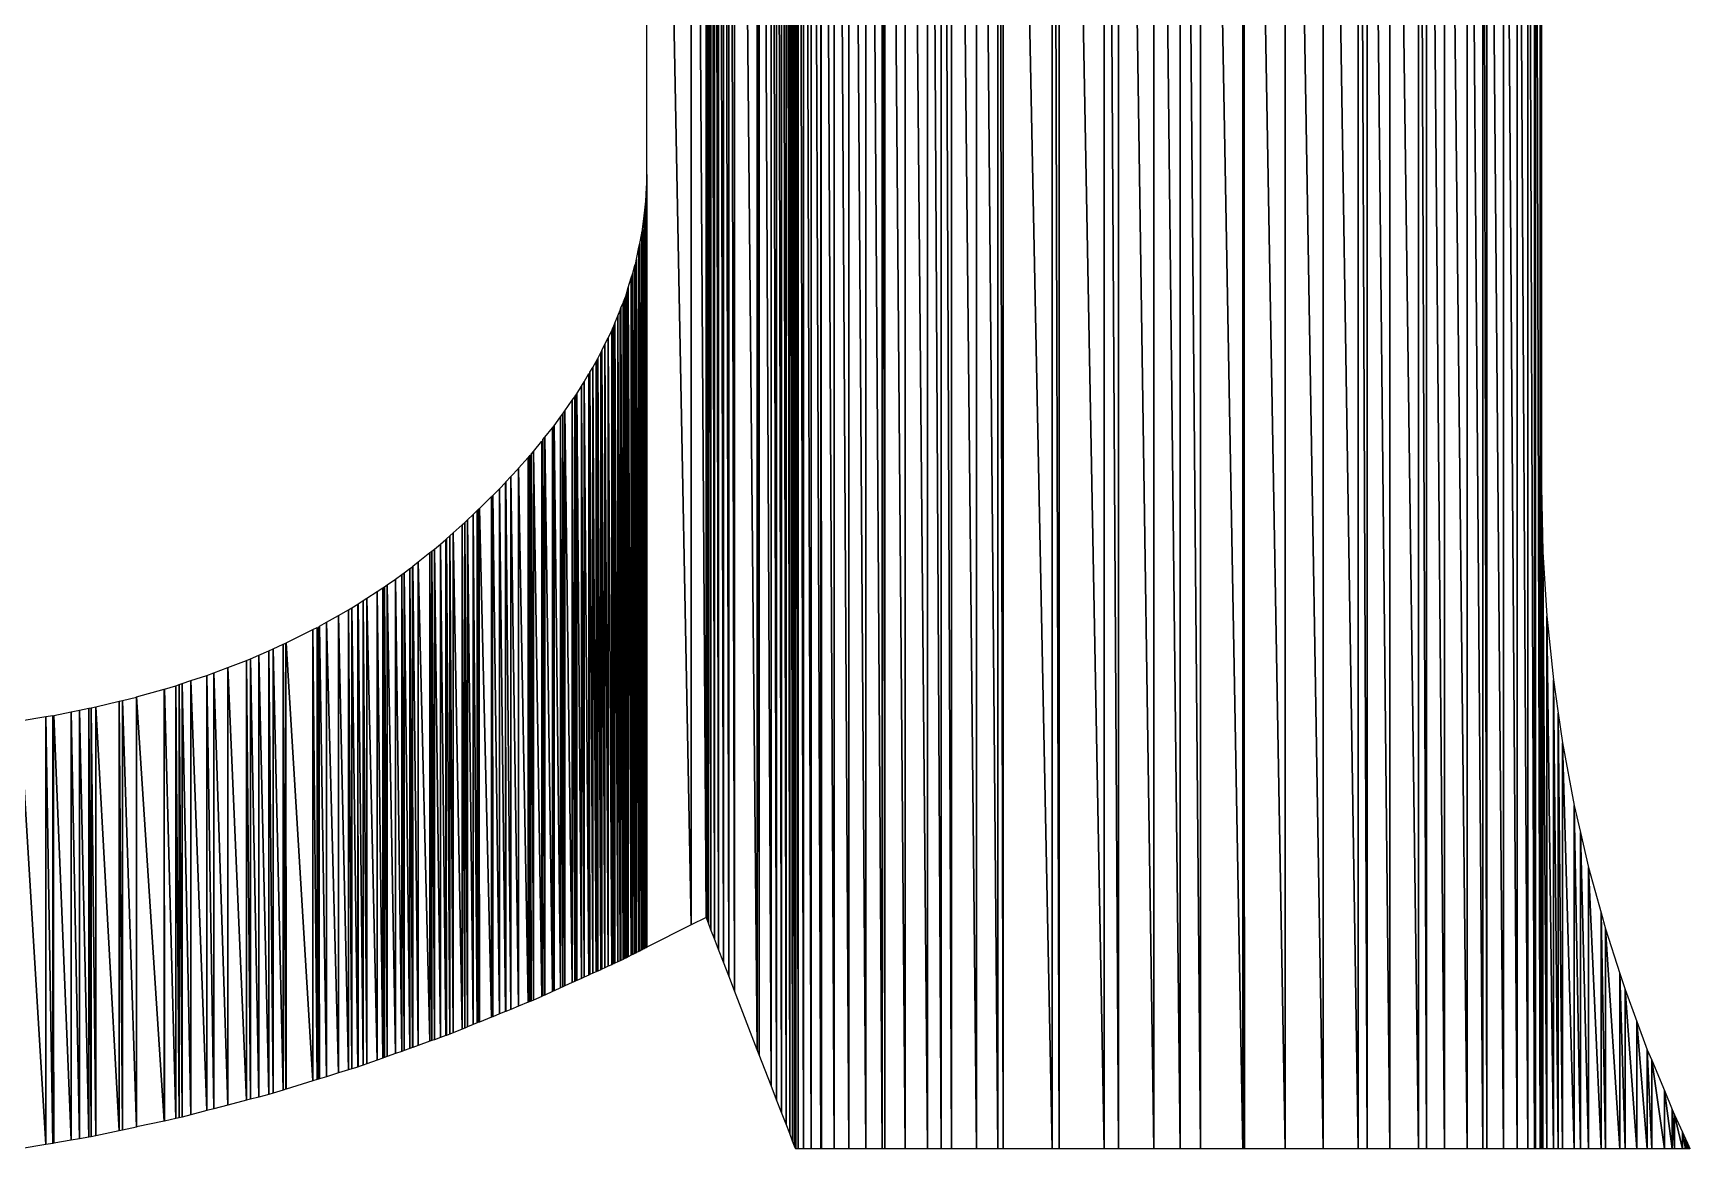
# Model space of a CAD drawing. Header units: millimetres. Extents: x -11062 to -8962, y -7241 to -5756.
# Drawn here: x -9079.53 to -9072.06, y -7086.37 to -7081.34 of the extents above; entities that cross this region are included whole.
import ezdxf

# ---------------------------------------------------------------- set-up
doc = ezdxf.new("R2010")
doc.units = ezdxf.units.MM
doc.header["$LTSCALE"] = 5

msp = doc.modelspace()

# ---------------------------------------------------------------- linework, layer by layer
at = {"color": 7, "linetype": 'Continuous'}
for points in [[(-9076.7635, -7085.4623), (-9076.7635, -7074.8694), (-9076.5636, -7085.3615)], [(-9076.5636, -7085.3615), (-9076.7635, -7074.8694), (-9076.5636, -7074.9063)], [(-9076.5636, -7085.3615), (-9076.5636, -7074.9063), (-9076.4968, -7085.3279)], [(-9076.4968, -7085.3279), (-9076.5636, -7074.9063), (-9076.4968, -7074.9208)], [(-9076.4968, -7085.3279), (-9076.4968, -7074.9208), (-9076.4942, -7085.3345)], [(-9076.4942, -7085.3345), (-9076.4968, -7074.9208)], [(-9076.4942, -7085.3345), (-9076.4942, -7074.9213), (-9076.4868, -7085.3536)], [(-9076.4868, -7085.3536), (-9076.4942, -7074.9213), (-9076.4868, -7074.9229)], [(-9076.4868, -7085.3536), (-9076.4868, -7074.9229), (-9076.4751, -7085.3839)], [(-9076.4751, -7085.3839), (-9076.4868, -7074.9229), (-9076.4751, -7074.9255)], [(-9076.4751, -7085.3839), (-9076.4751, -7074.9255), (-9076.4596, -7085.4241)], [(-9076.4596, -7085.4241), (-9076.4751, -7074.9255), (-9076.4596, -7074.9288)], [(-9076.4596, -7085.4241), (-9076.4596, -7074.9288), (-9076.4407, -7085.4728)], [(-9076.4407, -7085.4728), (-9076.4596, -7074.9288), (-9076.4407, -7074.9329)], [(-9076.4407, -7085.4728), (-9076.4407, -7074.9329), (-9076.4191, -7085.5289)], [(-9076.4191, -7085.5289), (-9076.4407, -7074.9329), (-9076.4191, -7074.9376)], [(-9076.4191, -7085.5289), (-9076.4191, -7074.9376), (-9076.3951, -7085.591)], [(-9076.3951, -7085.591), (-9076.4191, -7074.9376), (-9076.3951, -7074.9428)], [(-9076.3951, -7085.591), (-9076.3951, -7074.9428), (-9076.3692, -7085.6577)], [(-9076.3692, -7085.6577), (-9076.3951, -7074.9428), (-9076.3692, -7074.9484)], [(-9076.3692, -7085.6577), (-9076.3692, -7074.9484), (-9076.2663, -7085.9237)], [(-9076.2663, -7085.9237), (-9076.3692, -7074.9484), (-9076.2663, -7074.9707)], [(-9076.2663, -7085.9237), (-9076.2663, -7074.9707), (-9076.2576, -7085.9464)], [(-9076.2576, -7085.9464), (-9076.2663, -7074.9707), (-9076.2576, -7074.9729)], [(-9076.2576, -7085.9464), (-9076.2576, -7074.9729), (-9076.2037, -7086.0856)], [(-9076.2037, -7086.0856), (-9076.2576, -7074.9729), (-9076.2037, -7074.9864)], [(-9076.2037, -7086.0856), (-9076.2037, -7074.9864), (-9076.1791, -7086.1493)], [(-9076.1791, -7086.1493), (-9076.2037, -7074.9864), (-9076.1791, -7074.9926)], [(-9076.1791, -7086.1493), (-9076.1791, -7074.9926), (-9076.1565, -7086.2075)], [(-9076.1565, -7086.2075), (-9076.1791, -7074.9926), (-9076.1565, -7074.9983)], [(-9076.1565, -7086.2075), (-9076.1565, -7074.9983), (-9076.1367, -7086.2589)], [(-9076.1367, -7086.2589), (-9076.1565, -7074.9983), (-9076.1367, -7075.0032)], [(-9076.1367, -7086.2589), (-9076.1367, -7075.0032), (-9076.12, -7086.302)], [(-9076.12, -7086.302), (-9076.1367, -7075.0032), (-9076.12, -7075.0074)], [(-9076.12, -7086.302), (-9076.12, -7075.0074), (-9076.107, -7086.3357)], [(-9076.107, -7086.3357), (-9076.12, -7075.0074), (-9076.107, -7075.0107)], [(-9076.107, -7086.3357), (-9076.107, -7075.0107), (-9076.0981, -7086.3587)], [(-9076.0981, -7086.3587), (-9076.107, -7075.0107), (-9076.0981, -7075.0129)], [(-9076.0981, -7086.3587), (-9076.0981, -7075.0129), (-9076.0938, -7086.3697)], [(-9076.0938, -7086.3697), (-9076.0981, -7075.0129)], [(-9076.0938, -7086.3697), (-9076.0938, -7075.014), (-9076.0928, -7086.3704)], [(-9076.0928, -7086.3704), (-9076.0938, -7075.014)], [(-9076.0928, -7086.3704), (-9076.0928, -7075.0143), (-9076.082, -7086.3704)], [(-9076.082, -7086.3704), (-9076.0928, -7075.0143), (-9076.082, -7075.017)], [(-9076.082, -7086.3704), (-9076.082, -7075.017), (-9076.0587, -7086.3704)], [(-9076.0587, -7086.3704), (-9076.082, -7075.017), (-9076.0587, -7075.0228)], [(-9076.0587, -7086.3704), (-9076.0587, -7075.0228), (-9076.0236, -7086.3704)], [(-9076.0236, -7086.3704), (-9076.0587, -7075.0228), (-9076.0236, -7075.0316)], [(-9076.0236, -7086.3704), (-9076.0236, -7075.0316), (-9075.9796, -7086.3704)], [(-9075.9796, -7086.3704), (-9076.0236, -7075.0316), (-9075.9796, -7075.0427)], [(-9075.9796, -7086.3704), (-9075.9796, -7075.0427), (-9075.9772, -7086.3704)], [(-9075.9772, -7086.3704), (-9075.9796, -7075.0427)], [(-9075.9772, -7086.3704), (-9075.9772, -7075.0433), (-9075.9203, -7086.3704)], [(-9075.9203, -7086.3704), (-9075.9772, -7075.0433), (-9075.9203, -7075.0597)], [(-9075.9203, -7086.3704), (-9075.9203, -7075.0597), (-9075.8535, -7086.3704)], [(-9075.8535, -7086.3704), (-9075.9203, -7075.0597), (-9075.8535, -7075.079)], [(-9075.8535, -7086.3704), (-9075.8535, -7075.079), (-9075.7772, -7086.3704)], [(-9075.7772, -7086.3704), (-9075.8535, -7075.079), (-9075.7772, -7075.1009)], [(-9075.7772, -7086.3704), (-9075.7772, -7075.1009), (-9075.7034, -7086.3704)], [(-9075.7034, -7086.3704), (-9075.7772, -7075.1009), (-9075.7034, -7075.1222)], [(-9075.7034, -7086.3704), (-9075.7034, -7075.1222), (-9075.6923, -7086.3704)], [(-9075.6923, -7086.3704), (-9075.7034, -7075.1222), (-9075.6923, -7075.1258)], [(-9075.6923, -7086.3704), (-9075.6923, -7075.1258), (-9075.5993, -7086.3704)], [(-9075.5993, -7086.3704), (-9075.6923, -7075.1258), (-9075.5993, -7075.1563)], [(-9075.5993, -7086.3704), (-9075.5993, -7075.1563), (-9075.4988, -7086.3704)], [(-9075.4988, -7086.3704), (-9075.5993, -7075.1563), (-9075.4988, -7075.1893)], [(-9075.4988, -7086.3704), (-9075.4988, -7075.1893), (-9075.4378, -7086.3704)], [(-9075.4378, -7086.3704), (-9075.4988, -7075.1893), (-9075.4378, -7075.2093)], [(-9075.4378, -7086.3704), (-9075.4378, -7075.2093), (-9075.3914, -7086.3704)], [(-9075.3914, -7086.3704), (-9075.4378, -7075.2093), (-9075.3914, -7075.2265)], [(-9075.3914, -7086.3704), (-9075.3914, -7075.2265), (-9075.2778, -7086.3704)], [(-9075.2778, -7086.3704), (-9075.3914, -7075.2265), (-9075.2778, -7075.2687)], [(-9075.2778, -7086.3704), (-9075.2778, -7075.2687), (-9075.1826, -7086.3704)], [(-9075.1826, -7086.3704), (-9075.2778, -7075.2687), (-9075.1826, -7075.304)], [(-9075.1826, -7086.3704), (-9075.1826, -7075.304), (-9075.1586, -7086.3704)], [(-9075.1586, -7086.3704), (-9075.1826, -7075.304), (-9075.1586, -7075.314)], [(-9075.1586, -7086.3704), (-9075.1586, -7075.314), (-9074.9379, -7086.3704)], [(-9074.9379, -7086.3704), (-9075.1586, -7075.314), (-9074.9379, -7075.4063)], [(-9074.9379, -7086.3704), (-9074.9379, -7075.4063), (-9074.9059, -7086.3704)], [(-9074.9059, -7086.3704), (-9074.9379, -7075.4063), (-9074.9059, -7075.4213)], [(-9074.9059, -7086.3704), (-9074.9059, -7075.4213), (-9074.7038, -7086.3704)], [(-9074.7038, -7086.3704), (-9074.9059, -7075.4213), (-9074.7038, -7075.5162)], [(-9074.7038, -7086.3704), (-9074.7038, -7075.5162), (-9074.6383, -7086.3704)], [(-9074.6383, -7086.3704), (-9074.7038, -7075.5162), (-9074.6383, -7075.5506)], [(-9074.6383, -7086.3704), (-9074.6383, -7075.5506), (-9074.4801, -7086.3704)], [(-9074.4801, -7086.3704), (-9074.6383, -7075.5506), (-9074.4801, -7075.6336)], [(-9074.4801, -7086.3704), (-9074.4801, -7075.6336), (-9074.3607, -7086.3704)], [(-9074.3607, -7086.3704), (-9074.4801, -7075.6336), (-9074.3607, -7075.7053)], [(-9074.3607, -7086.3704), (-9074.3607, -7075.7053), (-9074.2688, -7086.3704)], [(-9074.2688, -7086.3704), (-9074.3607, -7075.7053), (-9074.2688, -7075.7603)], [(-9074.2688, -7086.3704), (-9074.2688, -7075.7603), (-9074.0781, -7086.3704)], [(-9074.0781, -7086.3704), (-9074.2688, -7075.7603), (-9074.0781, -7075.8932)], [(-9074.0781, -7086.3704), (-9074.0781, -7075.8932), (-9074.071, -7086.3704)], [(-9074.071, -7086.3704), (-9074.0781, -7075.8932)], [(-9074.071, -7086.3704), (-9074.071, -7075.8981), (-9073.8869, -7086.3704)], [(-9073.8869, -7086.3704), (-9074.071, -7075.8981), (-9073.8869, -7076.0469)], [(-9073.8869, -7086.3704), (-9073.8869, -7076.0469), (-9073.7162, -7086.3704)], [(-9073.7162, -7086.3704), (-9073.8869, -7076.0469), (-9073.7162, -7076.2068)], [(-9073.7162, -7086.3704), (-9073.7162, -7076.2068), (-9073.5592, -7086.3704)], [(-9073.5592, -7086.3704), (-9073.7162, -7076.2068), (-9073.5592, -7076.3778)], [(-9073.5592, -7086.3704), (-9073.5592, -7076.3778), (-9073.5178, -7086.3704)], [(-9073.5178, -7086.3704), (-9073.5592, -7076.3778), (-9073.5178, -7076.4303)], [(-9073.5178, -7086.3704), (-9073.5178, -7076.4303), (-9073.4158, -7086.3704)], [(-9073.4158, -7086.3704), (-9073.5178, -7076.4303), (-9073.4158, -7076.5598)], [(-9073.4158, -7086.3704), (-9073.4158, -7076.5598), (-9073.286, -7086.3704)], [(-9073.286, -7086.3704), (-9073.4158, -7076.5598), (-9073.286, -7076.753)], [(-9073.286, -7086.3704), (-9073.286, -7076.753), (-9073.2502, -7086.3704)], [(-9073.2502, -7086.3704), (-9073.286, -7076.753), (-9073.2502, -7076.8159)], [(-9073.2502, -7086.3704), (-9073.2502, -7076.8159), (-9073.1698, -7086.3704)], [(-9073.1698, -7086.3704), (-9073.2502, -7076.8159), (-9073.1698, -7076.9572)], [(-9073.1698, -7086.3704), (-9073.1698, -7076.9572), (-9073.0673, -7086.3704)], [(-9073.0673, -7086.3704), (-9073.1698, -7076.9572), (-9073.0673, -7077.1724)], [(-9073.0673, -7086.3704), (-9073.0673, -7077.1724), (-9072.9975, -7086.3704)], [(-9072.9975, -7086.3704), (-9073.0673, -7077.1724), (-9072.9975, -7077.3502)], [(-9072.9975, -7086.3704), (-9072.9975, -7077.3502), (-9072.9784, -7086.3704)], [(-9072.9784, -7086.3704), (-9072.9975, -7077.3502), (-9072.9784, -7077.3988)], [(-9072.9784, -7086.3704), (-9072.9784, -7077.3988), (-9072.9031, -7086.3704)], [(-9072.9031, -7086.3704), (-9072.9784, -7077.3988), (-9072.9031, -7077.6363)], [(-9072.9031, -7086.3704), (-9072.9031, -7077.6363), (-9072.8415, -7086.3704)], [(-9072.8415, -7086.3704), (-9072.9031, -7077.6363), (-9072.8415, -7077.8848)], [(-9072.8415, -7086.3704), (-9072.8415, -7077.8848), (-9072.7936, -7086.3704)], [(-9072.7936, -7086.3704), (-9072.8415, -7077.8848), (-9072.7936, -7078.1444)], [(-9072.7936, -7086.3704), (-9072.7936, -7078.1444), (-9072.7647, -7086.3704)], [(-9072.7647, -7086.3704), (-9072.7936, -7078.1444), (-9072.7647, -7078.3729)], [(-9072.7647, -7086.3704), (-9072.7647, -7078.3729), (-9072.7594, -7086.3704)], [(-9072.7594, -7086.3704), (-9072.7647, -7078.3729), (-9072.7594, -7078.4152)], [(-9072.7594, -7086.3704), (-9072.7594, -7078.4152), (-9072.7388, -7086.3704)], [(-9072.7388, -7086.3704), (-9072.7594, -7078.4152), (-9072.7388, -7078.697)], [(-9072.7388, -7086.3704), (-9072.7388, -7078.697), (-9072.732, -7086.3704)], [(-9072.732, -7086.3704), (-9072.7388, -7078.697), (-9072.732, -7078.9899)], [(-9076.7637, -7085.4624), (-9076.7648, -7082.026), (-9076.7637, -7081.9972)], [(-9076.7635, -7085.4623), (-9076.7637, -7081.9972), (-9076.7635, -7081.978)], [(-9076.7637, -7085.4624), (-9076.7637, -7081.9972), (-9076.7635, -7085.4623)], [(-9076.7635, -7085.4623), (-9076.7635, -7081.978), (-9076.7635, -7085.4623)], [(-9076.7635, -7085.4623), (-9076.7635, -7081.978)], [(-9076.7692, -7085.4652), (-9076.7753, -7082.153), (-9076.7692, -7082.0978)], [(-9076.7692, -7085.4652), (-9076.7692, -7082.0978), (-9076.7687, -7085.465)], [(-9076.7687, -7085.465), (-9076.7692, -7082.0978)], [(-9076.7666, -7085.4639), (-9076.7687, -7082.0929), (-9076.7666, -7082.074)], [(-9076.7687, -7085.465), (-9076.7687, -7082.0929), (-9076.7666, -7085.4639)], [(-9076.7649, -7085.4631), (-9076.7666, -7082.0738), (-9076.7649, -7082.0294)], [(-9076.7666, -7085.4639), (-9076.7666, -7082.0738), (-9076.7649, -7085.4631)], [(-9076.7666, -7085.4639), (-9076.7666, -7082.074), (-9076.7666, -7085.4639)], [(-9076.7666, -7085.4639), (-9076.7666, -7082.074)], [(-9076.7649, -7085.4631), (-9076.7649, -7082.0294), (-9076.7648, -7085.463)], [(-9076.7648, -7085.463), (-9076.7649, -7082.0294)], [(-9076.7648, -7085.463), (-9076.7648, -7082.026), (-9076.7637, -7085.4624)], [(-9076.7765, -7085.4689), (-9076.7833, -7082.226), (-9076.7765, -7082.164)], [(-9076.7765, -7085.4689), (-9076.7765, -7082.164), (-9076.7764, -7085.4688)], [(-9076.7764, -7085.4688), (-9076.7765, -7082.164)], [(-9076.7753, -7085.4683), (-9076.7764, -7082.1629), (-9076.7753, -7082.153)], [(-9076.7764, -7085.4688), (-9076.7764, -7082.1629), (-9076.7753, -7085.4683)], [(-9076.7753, -7085.4683), (-9076.7753, -7082.153), (-9076.7692, -7085.4652)], [(-9076.7866, -7085.474), (-9076.7963, -7082.2897), (-9076.7866, -7082.2424)], [(-9076.7845, -7085.4729), (-9076.7866, -7082.2424), (-9076.7845, -7082.2319)], [(-9076.7866, -7085.474), (-9076.7866, -7082.2424), (-9076.7845, -7085.4729)], [(-9076.7845, -7085.4729), (-9076.7845, -7082.2319), (-9076.7833, -7085.4723)], [(-9076.7833, -7085.4723), (-9076.7845, -7082.2319)], [(-9076.7833, -7085.4723), (-9076.7833, -7082.226), (-9076.7765, -7085.4689)], [(-9076.7996, -7085.4806), (-9076.8108, -7082.3603), (-9076.7996, -7082.306)], [(-9076.7963, -7085.4789), (-9076.7996, -7082.306), (-9076.7963, -7082.2897)], [(-9076.7996, -7085.4806), (-9076.7996, -7082.306), (-9076.7963, -7085.4789)], [(-9076.7963, -7085.4789), (-9076.7963, -7082.2897), (-9076.7866, -7085.474)], [(-9076.8179, -7085.4898), (-9076.8278, -7082.4223), (-9076.8179, -7082.3891)], [(-9076.8156, -7085.4886), (-9076.8179, -7082.3891), (-9076.8156, -7082.3815)], [(-9076.8179, -7085.4898), (-9076.8179, -7082.3891), (-9076.8156, -7085.4886)], [(-9076.8156, -7085.4886), (-9076.8156, -7082.3815), (-9076.8142, -7085.4879)], [(-9076.8142, -7085.4879), (-9076.8156, -7082.3815)], [(-9076.8108, -7085.4862), (-9076.8142, -7082.3769), (-9076.8108, -7082.3603)], [(-9076.8142, -7085.4879), (-9076.8142, -7082.3769), (-9076.8108, -7085.4862)], [(-9076.8108, -7085.4862), (-9076.8108, -7082.3603), (-9076.7996, -7085.4806)], [(-9076.8344, -7085.4981), (-9076.8476, -7082.4876), (-9076.8344, -7082.4439)], [(-9076.8278, -7085.4948), (-9076.8344, -7082.4439), (-9076.8278, -7082.4223)], [(-9076.8344, -7085.4981), (-9076.8344, -7082.4439), (-9076.8278, -7085.4948)], [(-9076.8278, -7085.4948), (-9076.8278, -7082.4223), (-9076.8179, -7085.4898)], [(-9076.8635, -7085.5128), (-9076.8699, -7082.5529), (-9076.8635, -7082.5369)], [(-9076.8593, -7085.5106), (-9076.8635, -7082.5369), (-9076.8593, -7082.5264)], [(-9076.8635, -7085.5128), (-9076.8635, -7082.5369), (-9076.8593, -7085.5106)], [(-9076.8561, -7085.509), (-9076.8593, -7082.5264), (-9076.8561, -7082.5158)], [(-9076.8593, -7085.5106), (-9076.8593, -7082.5264), (-9076.8561, -7085.509)], [(-9076.8476, -7085.5047), (-9076.8561, -7082.5158), (-9076.8476, -7082.4876)], [(-9076.8561, -7085.509), (-9076.8561, -7082.5158), (-9076.8476, -7085.5047)], [(-9076.8476, -7085.5047), (-9076.8476, -7082.4876), (-9076.8344, -7085.4981)], [(-9076.8949, -7085.5281), (-9076.9082, -7082.6485), (-9076.8949, -7082.6153)], [(-9076.8845, -7085.5234), (-9076.8949, -7082.6153), (-9076.8845, -7082.5893)], [(-9076.8949, -7085.5281), (-9076.8949, -7082.6153), (-9076.8845, -7085.5234)], [(-9076.8807, -7085.5214), (-9076.8845, -7082.5893), (-9076.8807, -7082.5799)], [(-9076.8845, -7085.5234), (-9076.8845, -7082.5893), (-9076.8807, -7085.5214)], [(-9076.8713, -7085.5167), (-9076.8807, -7082.5799), (-9076.8713, -7082.5565)], [(-9076.8807, -7085.5214), (-9076.8807, -7082.5799), (-9076.8713, -7085.5167)], [(-9076.8713, -7085.5167), (-9076.8713, -7082.5565), (-9076.8699, -7085.516)], [(-9076.8699, -7085.516), (-9076.8713, -7082.5565)], [(-9076.8699, -7085.516), (-9076.8699, -7082.5529), (-9076.8635, -7085.5128)], [(-9076.9225, -7085.5406), (-9076.9385, -7082.7144), (-9076.9225, -7082.6823)], [(-9076.9186, -7085.5389), (-9076.9225, -7082.6823), (-9076.9186, -7082.6746)], [(-9076.9225, -7085.5406), (-9076.9225, -7082.6823), (-9076.9186, -7085.5389)], [(-9076.9132, -7085.5364), (-9076.9186, -7082.6746), (-9076.9132, -7082.6611)], [(-9076.9186, -7085.5389), (-9076.9186, -7082.6746), (-9076.9132, -7085.5364)], [(-9076.9082, -7085.5341), (-9076.9132, -7082.6611), (-9076.9082, -7082.6485)], [(-9076.9132, -7085.5364), (-9076.9132, -7082.6611), (-9076.9082, -7085.5341)], [(-9076.9082, -7085.5341), (-9076.9082, -7082.6485), (-9076.8949, -7085.5281)], [(-9076.9527, -7085.5543), (-9076.967, -7082.7713), (-9076.9527, -7082.7427)], [(-9076.9385, -7085.5479), (-9076.9527, -7082.7427), (-9076.9385, -7082.7144)], [(-9076.9527, -7085.5543), (-9076.9527, -7082.7427), (-9076.9385, -7085.5479)], [(-9076.9385, -7085.5479), (-9076.9385, -7082.7144), (-9076.9225, -7085.5406)], [(-9076.9922, -7085.5723), (-9077.008, -7082.8477), (-9076.9922, -7082.8215)], [(-9076.9855, -7085.5693), (-9076.9922, -7082.8215), (-9076.9855, -7082.8083)], [(-9076.9922, -7085.5723), (-9076.9922, -7082.8215), (-9076.9855, -7085.5693)], [(-9076.9718, -7085.563), (-9076.9855, -7082.8083), (-9076.9718, -7082.7809)], [(-9076.9855, -7085.5693), (-9076.9855, -7082.8083), (-9076.9718, -7085.563)], [(-9076.967, -7085.5609), (-9076.9718, -7082.7809), (-9076.967, -7082.7713)], [(-9076.9718, -7085.563), (-9076.9718, -7082.7809), (-9076.967, -7085.5609)], [(-9076.967, -7085.5609), (-9076.967, -7082.7713), (-9076.9527, -7085.5543)], [(-9077.047, -7085.5972), (-9077.0591, -7082.9326), (-9077.047, -7082.9125)], [(-9077.025, -7085.5872), (-9077.047, -7082.9125), (-9077.025, -7082.876)], [(-9077.047, -7085.5972), (-9077.047, -7082.9125), (-9077.025, -7085.5872)], [(-9077.025, -7085.5872), (-9077.025, -7082.876), (-9077.021, -7085.5854)], [(-9077.021, -7085.5854), (-9077.025, -7082.876)], [(-9077.008, -7085.5794), (-9077.021, -7082.8694), (-9077.008, -7082.8477)], [(-9077.021, -7085.5854), (-9077.021, -7082.8694), (-9077.008, -7085.5794)], [(-9077.008, -7085.5794), (-9077.008, -7082.8477), (-9076.9922, -7085.5723)], [(-9077.089, -7085.6162), (-9077.0999, -7082.9953), (-9077.089, -7082.9799)], [(-9077.089, -7085.6162), (-9077.089, -7082.9799), (-9077.0871, -7085.6154)], [(-9077.0871, -7085.6154), (-9077.089, -7082.9799)], [(-9077.0799, -7085.6121), (-9077.0871, -7082.9772), (-9077.0799, -7082.967)], [(-9077.0871, -7085.6154), (-9077.0871, -7082.9772), (-9077.0799, -7085.6121)], [(-9077.0591, -7085.6027), (-9077.0799, -7082.967), (-9077.0591, -7082.9326)], [(-9077.0799, -7085.6121), (-9077.0799, -7082.967), (-9077.0591, -7085.6027)], [(-9077.0591, -7085.6027), (-9077.0591, -7082.9326), (-9077.047, -7085.5972)], [(-9077.1432, -7085.6409), (-9077.1533, -7083.0709), (-9077.1432, -7083.0567)], [(-9077.1338, -7085.6366), (-9077.1432, -7083.0567), (-9077.1338, -7083.0434)], [(-9077.1432, -7085.6409), (-9077.1432, -7083.0567), (-9077.1338, -7085.6366)], [(-9077.0999, -7085.6212), (-9077.1338, -7083.0434), (-9077.0999, -7082.9953)], [(-9077.1338, -7085.6366), (-9077.1338, -7083.0434), (-9077.0999, -7085.6212)], [(-9077.0999, -7085.6212), (-9077.0999, -7082.9953), (-9077.089, -7085.6162)], [(-9077.1896, -7085.6619), (-9077.2237, -7083.1627), (-9077.1896, -7083.1209)], [(-9077.1896, -7085.6619), (-9077.1896, -7083.1209), (-9077.1892, -7085.6617)], [(-9077.1892, -7085.6617), (-9077.1896, -7083.1209)], [(-9077.1818, -7085.6584), (-9077.1892, -7083.1204), (-9077.1818, -7083.1112)], [(-9077.1892, -7085.6617), (-9077.1892, -7083.1204), (-9077.1818, -7085.6584)], [(-9077.1818, -7085.6584), (-9077.1818, -7083.1112), (-9077.1816, -7085.6583)], [(-9077.1816, -7085.6583), (-9077.1818, -7083.1112)], [(-9077.1533, -7085.6454), (-9077.1816, -7083.1109), (-9077.1533, -7083.0709)], [(-9077.1816, -7085.6583), (-9077.1816, -7083.1109), (-9077.1533, -7085.6454)], [(-9077.1533, -7085.6454), (-9077.1533, -7083.0709), (-9077.1432, -7085.6409)], [(-9077.2379, -7085.6838), (-9077.2753, -7083.2264), (-9077.2379, -7083.1802)], [(-9077.2379, -7085.6838), (-9077.2379, -7083.1802), (-9077.2322, -7085.6813)], [(-9077.2322, -7085.6813), (-9077.2379, -7083.1802)], [(-9077.2237, -7085.6774), (-9077.2322, -7083.1732), (-9077.2237, -7083.1627)], [(-9077.2322, -7085.6813), (-9077.2322, -7083.1732), (-9077.2237, -7085.6774)], [(-9077.2237, -7085.6774), (-9077.2237, -7083.1627), (-9077.1896, -7085.6619)], [(-9077.2981, -7085.7101), (-9077.3421, -7083.3021), (-9077.2981, -7083.2543)], [(-9077.2981, -7085.7101), (-9077.2981, -7083.2543), (-9077.2979, -7085.71)], [(-9077.2979, -7085.71), (-9077.2981, -7083.2543)], [(-9077.2891, -7085.7064), (-9077.2979, -7083.2541), (-9077.2891, -7083.2433)], [(-9077.2979, -7085.71), (-9077.2979, -7083.2541), (-9077.2891, -7085.7064)], [(-9077.2891, -7085.7064), (-9077.2891, -7083.2433), (-9077.2857, -7085.705)], [(-9077.2857, -7085.705), (-9077.2891, -7083.2433)], [(-9077.2753, -7085.7008), (-9077.2857, -7083.2391), (-9077.2753, -7083.2264)], [(-9077.2857, -7085.705), (-9077.2857, -7083.2391), (-9077.2753, -7085.7008)], [(-9077.2753, -7085.7008), (-9077.2753, -7083.2264), (-9077.2379, -7085.6838)], [(-9077.4014, -7085.7519), (-9077.4281, -7083.3956), (-9077.4014, -7083.3666)], [(-9077.4014, -7085.7519), (-9077.4014, -7083.3666), (-9077.3995, -7085.7511)], [(-9077.3995, -7085.7511), (-9077.4014, -7083.3666)], [(-9077.3767, -7085.7419), (-9077.3995, -7083.3645), (-9077.3767, -7083.3397)], [(-9077.3995, -7085.7511), (-9077.3995, -7083.3645), (-9077.3767, -7085.7419)], [(-9077.343, -7085.7282), (-9077.3767, -7083.3397), (-9077.343, -7083.3031)], [(-9077.3767, -7085.7419), (-9077.3767, -7083.3397), (-9077.343, -7085.7282)], [(-9077.343, -7085.7282), (-9077.343, -7083.3031), (-9077.3421, -7085.7279)], [(-9077.3421, -7085.7279), (-9077.343, -7083.3031)], [(-9077.3421, -7085.7279), (-9077.3421, -7083.3021), (-9077.2981, -7085.7101)], [(-9077.4636, -7085.777), (-9077.5185, -7083.4834), (-9077.4636, -7083.43)], [(-9077.4636, -7085.777), (-9077.4636, -7083.43), (-9077.4594, -7085.7753)], [(-9077.4594, -7085.7753), (-9077.4636, -7083.43)], [(-9077.4594, -7085.7753), (-9077.4594, -7083.426), (-9077.4586, -7085.775)], [(-9077.4586, -7085.775), (-9077.4594, -7083.426)], [(-9077.4281, -7085.7627), (-9077.4586, -7083.4253), (-9077.4281, -7083.3956)], [(-9077.4586, -7085.775), (-9077.4586, -7083.4253), (-9077.4281, -7085.7627)], [(-9077.4281, -7085.7627), (-9077.4281, -7083.3956), (-9077.4014, -7085.7519)], [(-9072.732, -7086.3704), (-9072.732, -7083.3866), (-9072.7261, -7086.3704)], [(-9072.7261, -7086.3704), (-9072.732, -7083.3866), (-9072.7261, -7083.6792)], [(-9077.5462, -7085.8105), (-9077.5724, -7083.5357), (-9077.5462, -7083.5103)], [(-9077.5286, -7085.8034), (-9077.5462, -7083.5103), (-9077.5286, -7083.4932)], [(-9077.5462, -7085.8105), (-9077.5462, -7083.5103), (-9077.5286, -7085.8034)], [(-9077.5204, -7085.8), (-9077.5286, -7083.4932), (-9077.5204, -7083.4852)], [(-9077.5286, -7085.8034), (-9077.5286, -7083.4932), (-9077.5204, -7085.8)], [(-9077.5204, -7085.8), (-9077.5204, -7083.4852), (-9077.5185, -7085.7992)], [(-9077.5185, -7085.7992), (-9077.5204, -7083.4852)], [(-9077.5185, -7085.7992), (-9077.5185, -7083.4834), (-9077.4636, -7085.777)], [(-9077.5966, -7085.8309), (-9077.6372, -7083.5939), (-9077.5966, -7083.5575)], [(-9077.5848, -7085.8261), (-9077.5966, -7083.5575), (-9077.5848, -7083.5469)], [(-9077.5966, -7085.8309), (-9077.5966, -7083.5575), (-9077.5848, -7085.8261)], [(-9077.5724, -7085.8211), (-9077.5848, -7083.5469), (-9077.5724, -7083.5357)], [(-9077.5848, -7085.8261), (-9077.5848, -7083.5469), (-9077.5724, -7085.8211)], [(-9077.5724, -7085.8211), (-9077.5724, -7083.5357), (-9077.5462, -7085.8105)], [(-9077.7215, -7085.8789), (-9077.7322, -7083.6757), (-9077.7215, -7083.667)], [(-9077.6932, -7085.8688), (-9077.7215, -7083.667), (-9077.6932, -7083.6443)], [(-9077.7215, -7085.8789), (-9077.7215, -7083.667), (-9077.6932, -7085.8688)], [(-9077.6695, -7085.8604), (-9077.6932, -7083.6443), (-9077.6695, -7083.623)], [(-9077.6932, -7085.8688), (-9077.6932, -7083.6443), (-9077.6695, -7085.8604)], [(-9077.6695, -7085.8604), (-9077.6695, -7083.623), (-9077.6674, -7085.8595)], [(-9077.6674, -7085.8595), (-9077.6695, -7083.623)], [(-9077.6518, -7085.8532), (-9077.6674, -7083.6211), (-9077.6518, -7083.6071)], [(-9077.6674, -7085.8595), (-9077.6674, -7083.6211), (-9077.6518, -7085.8532)], [(-9077.6372, -7085.8473), (-9077.6518, -7083.6071), (-9077.6372, -7083.5939)], [(-9077.6518, -7085.8532), (-9077.6518, -7083.6071), (-9077.6372, -7085.8473)], [(-9077.6372, -7085.8473), (-9077.6372, -7083.5939), (-9077.5966, -7085.8309)], [(-9077.7938, -7085.9046), (-9077.8178, -7083.7445), (-9077.7938, -7083.7251)], [(-9077.7412, -7085.8859), (-9077.7938, -7083.7251), (-9077.7412, -7083.6829)], [(-9077.7938, -7085.9046), (-9077.7938, -7083.7251), (-9077.7412, -7085.8859)], [(-9077.7322, -7085.8827), (-9077.7412, -7083.6829), (-9077.7322, -7083.6757)], [(-9077.7412, -7085.8859), (-9077.7412, -7083.6829), (-9077.7322, -7085.8827)], [(-9077.7322, -7085.8827), (-9077.7322, -7083.6757), (-9077.7215, -7085.8789)], [(-9072.7261, -7086.3704), (-9072.7261, -7083.6792), (-9072.7085, -7086.3704)], [(-9072.7085, -7086.3704), (-9072.7261, -7083.6792), (-9072.7085, -7083.9692)], [(-9077.8973, -7085.9415), (-9077.9348, -7083.8287), (-9077.8973, -7083.8018)], [(-9077.8687, -7085.9313), (-9077.8973, -7083.8018), (-9077.8687, -7083.7812)], [(-9077.8973, -7085.9415), (-9077.8973, -7083.8018), (-9077.8687, -7085.9313)], [(-9077.8578, -7085.9275), (-9077.8687, -7083.7812), (-9077.8578, -7083.7735)], [(-9077.8687, -7085.9313), (-9077.8687, -7083.7812), (-9077.8578, -7085.9275)], [(-9077.8314, -7085.918), (-9077.8578, -7083.7735), (-9077.8314, -7083.7545)], [(-9077.8578, -7085.9275), (-9077.8578, -7083.7735), (-9077.8314, -7085.918)], [(-9077.8203, -7085.9141), (-9077.8314, -7083.7545), (-9077.8203, -7083.7465)], [(-9077.8314, -7085.918), (-9077.8314, -7083.7545), (-9077.8203, -7085.9141)], [(-9077.8203, -7085.9141), (-9077.8203, -7083.7465), (-9077.8178, -7085.9132)], [(-9077.8178, -7085.9132), (-9077.8203, -7083.7465)], [(-9077.8178, -7085.9132), (-9077.8178, -7083.7445), (-9077.7938, -7085.9046)], [(-9078.0264, -7085.9875), (-9078.0422, -7083.899), (-9078.0264, -7083.8888)], [(-9077.9797, -7085.9709), (-9078.0264, -7083.8888), (-9077.9797, -7083.8589)], [(-9078.0264, -7085.9875), (-9078.0264, -7083.8888), (-9077.9797, -7085.9709)], [(-9077.9537, -7085.9616), (-9077.9797, -7083.8589), (-9077.9537, -7083.8423)], [(-9077.9797, -7085.9709), (-9077.9797, -7083.8589), (-9077.9537, -7085.9616)], [(-9077.9462, -7085.9589), (-9077.9537, -7083.8423), (-9077.9462, -7083.8369)], [(-9077.9537, -7085.9616), (-9077.9537, -7083.8423), (-9077.9462, -7085.9589)], [(-9077.9348, -7085.9548), (-9077.9462, -7083.8369), (-9077.9348, -7083.8287)], [(-9077.9462, -7085.9589), (-9077.9462, -7083.8369), (-9077.9348, -7085.9548)], [(-9077.9348, -7085.9548), (-9077.9348, -7083.8287), (-9077.8973, -7085.9415)], [(-9078.1091, -7086.0149), (-9078.1531, -7083.9657), (-9078.1091, -7083.9407)], [(-9078.1531, -7086.0285), (-9078.1531, -7083.9657), (-9078.1091, -7086.0149)], [(-9078.0933, -7086.0101), (-9078.1091, -7083.9407), (-9078.0933, -7083.9317)], [(-9078.1091, -7086.0149), (-9078.1091, -7083.9407), (-9078.0933, -7086.0101)], [(-9078.0668, -7086.0019), (-9078.0933, -7083.9317), (-9078.0668, -7083.9147)], [(-9078.0933, -7086.0101), (-9078.0933, -7083.9317), (-9078.0668, -7086.0019)], [(-9078.0668, -7086.0019), (-9078.0668, -7083.9147), (-9078.065, -7086.0012)], [(-9078.065, -7086.0012), (-9078.0668, -7083.9147)], [(-9078.0422, -7085.9931), (-9078.065, -7083.9135), (-9078.0422, -7083.899)], [(-9078.065, -7086.0012), (-9078.065, -7083.9135), (-9078.0422, -7085.9931)], [(-9078.0422, -7085.9931), (-9078.0422, -7083.899), (-9078.0264, -7085.9875)], [(-9078.2695, -7086.0644), (-9078.3893, -7084.0902), (-9078.2695, -7084.0299)], [(-9078.2497, -7086.0583), (-9078.2695, -7084.0299), (-9078.2497, -7084.0199)], [(-9078.2695, -7086.0644), (-9078.2695, -7084.0299), (-9078.2497, -7086.0583)], [(-9078.2497, -7086.0583), (-9078.2497, -7084.0199), (-9078.2442, -7086.0566)], [(-9078.2442, -7086.0566), (-9078.2497, -7084.0199)], [(-9078.2442, -7086.0566), (-9078.2442, -7084.0172), (-9078.2393, -7086.0551)], [(-9078.2393, -7086.0551), (-9078.2442, -7084.0172)], [(-9078.2078, -7086.0454), (-9078.2393, -7084.0147), (-9078.2078, -7083.9968)], [(-9078.2393, -7086.0551), (-9078.2393, -7084.0147), (-9078.2078, -7086.0454)], [(-9078.1538, -7086.0287), (-9078.2078, -7083.9968), (-9078.1538, -7083.9661)], [(-9078.2078, -7086.0454), (-9078.2078, -7083.9968), (-9078.1538, -7086.0287)], [(-9078.1538, -7086.0287), (-9078.1538, -7083.9661), (-9078.1531, -7086.0285)], [(-9078.1531, -7086.0285), (-9078.1538, -7083.9661)], [(-9072.7085, -7086.3704), (-9072.7085, -7083.9692), (-9072.6791, -7086.3704)], [(-9072.6791, -7086.3704), (-9072.7085, -7083.9692), (-9072.6791, -7084.2565)], [(-9078.4029, -7086.1055), (-9078.4473, -7084.116), (-9078.4029, -7084.0963)], [(-9078.3915, -7086.102), (-9078.4029, -7084.0963), (-9078.3915, -7084.0913)], [(-9078.4029, -7086.1055), (-9078.4029, -7084.0963), (-9078.3915, -7086.102)], [(-9078.3915, -7086.102), (-9078.3915, -7084.0913), (-9078.3893, -7086.1013)], [(-9078.3893, -7086.1013), (-9078.3915, -7084.0913)], [(-9078.3893, -7086.1013), (-9078.3893, -7084.0902), (-9078.2695, -7086.0644)], [(-9078.5687, -7086.1519), (-9078.6522, -7084.2011), (-9078.5687, -7084.1688)], [(-9078.5687, -7086.1519), (-9078.5687, -7084.1688), (-9078.5682, -7086.1518)], [(-9078.5682, -7086.1518), (-9078.5687, -7084.1688)], [(-9078.55, -7086.147), (-9078.5682, -7084.1686), (-9078.55, -7084.1615)], [(-9078.5682, -7086.1518), (-9078.5682, -7084.1686), (-9078.55, -7086.147)], [(-9078.5132, -7086.1374), (-9078.55, -7084.1615), (-9078.5132, -7084.1452)], [(-9078.55, -7086.147), (-9078.55, -7084.1615), (-9078.5132, -7086.1374)], [(-9078.4674, -7086.1254), (-9078.5132, -7084.1452), (-9078.4674, -7084.1249)], [(-9078.5132, -7086.1374), (-9078.5132, -7084.1452), (-9078.4674, -7086.1254)], [(-9078.4473, -7086.1192), (-9078.4674, -7084.1249), (-9078.4473, -7084.116)], [(-9078.4674, -7086.1254), (-9078.4674, -7084.1249), (-9078.4473, -7086.1192)], [(-9078.4473, -7086.1192), (-9078.4473, -7084.116), (-9078.4029, -7086.1055)], [(-9078.8182, -7086.2171), (-9078.858, -7084.2734), (-9078.8182, -7084.26)], [(-9078.7472, -7086.1985), (-9078.8182, -7084.26), (-9078.7472, -7084.2362)], [(-9078.8182, -7086.2171), (-9078.8182, -7084.26), (-9078.7472, -7086.1985)], [(-9078.7147, -7086.1901), (-9078.7472, -7084.2362), (-9078.7147, -7084.2253)], [(-9078.7472, -7086.1985), (-9078.7472, -7084.2362), (-9078.7147, -7086.1901)], [(-9078.6522, -7086.1737), (-9078.7147, -7084.2253), (-9078.6522, -7084.2011)], [(-9078.7147, -7086.1901), (-9078.7147, -7084.2253), (-9078.6522, -7086.1737)], [(-9078.6522, -7086.1737), (-9078.6522, -7084.2011), (-9078.5687, -7086.1519)], [(-9072.6791, -7086.3704), (-9072.6791, -7084.2565), (-9072.6574, -7086.3704)], [(-9072.6574, -7086.3704), (-9072.6791, -7084.2565), (-9072.6574, -7084.4068)], [(-9079.0638, -7086.2724), (-9079.1272, -7084.3493), (-9079.0638, -7084.3339)], [(-9079.0638, -7086.2724), (-9079.0638, -7084.3339), (-9079.0631, -7086.2722)], [(-9079.0631, -7086.2722), (-9079.0638, -7084.3339)], [(-9078.9393, -7086.2456), (-9079.0631, -7084.3337), (-9078.9393, -7084.2981)], [(-9079.0631, -7086.2722), (-9079.0631, -7084.3337), (-9078.9393, -7086.2456)], [(-9078.9393, -7086.2456), (-9078.9393, -7084.2981), (-9078.9383, -7086.2454)], [(-9078.9383, -7086.2454), (-9078.9393, -7084.2981)], [(-9078.8858, -7086.2341), (-9078.9383, -7084.2978), (-9078.8858, -7084.2827)], [(-9078.9383, -7086.2454), (-9078.9383, -7084.2978), (-9078.8858, -7086.2341)], [(-9078.8712, -7086.2309), (-9078.8858, -7084.2827), (-9078.8712, -7084.2778)], [(-9078.8858, -7086.2341), (-9078.8858, -7084.2827), (-9078.8712, -7086.2309)], [(-9078.858, -7086.2275), (-9078.8712, -7084.2778), (-9078.858, -7084.2734)], [(-9078.8712, -7086.2309), (-9078.8712, -7084.2778), (-9078.858, -7086.2275)], [(-9078.858, -7086.2275), (-9078.858, -7084.2734), (-9078.8182, -7086.2171)], [(-9079.3585, -7086.3321), (-9079.4366, -7084.4165), (-9079.3585, -7084.4008)], [(-9079.3209, -7086.3257), (-9079.3585, -7084.4008), (-9079.3209, -7084.3932)], [(-9079.3585, -7086.3321), (-9079.3585, -7084.4008), (-9079.3209, -7086.3257)], [(-9079.2781, -7086.3185), (-9079.3209, -7084.3932), (-9079.2781, -7084.3846)], [(-9079.3209, -7086.3257), (-9079.3209, -7084.3932), (-9079.2781, -7086.3185)], [(-9079.2686, -7086.3164), (-9079.2781, -7084.3846), (-9079.2686, -7084.3827)], [(-9079.2781, -7086.3185), (-9079.2781, -7084.3846), (-9079.2686, -7086.3164)], [(-9079.2467, -7086.3117), (-9079.2686, -7084.3827), (-9079.2467, -7084.3783)], [(-9079.2686, -7086.3164), (-9079.2686, -7084.3827), (-9079.2467, -7086.3117)], [(-9079.1421, -7086.2892), (-9079.2467, -7084.3783), (-9079.1421, -7084.3529)], [(-9079.2467, -7086.3117), (-9079.2467, -7084.3783), (-9079.1421, -7086.2892)], [(-9079.1272, -7086.286), (-9079.1421, -7084.3529), (-9079.1272, -7084.3493)], [(-9079.1421, -7086.2892), (-9079.1421, -7084.3529), (-9079.1272, -7086.286)], [(-9079.1272, -7086.286), (-9079.1272, -7084.3493), (-9079.0638, -7086.2724)], [(-9072.6574, -7086.3704), (-9072.6574, -7084.4068), (-9072.6379, -7086.3704)], [(-9072.6379, -7086.3704), (-9072.6574, -7084.4068), (-9072.6379, -7084.5411)], [(-9079.4717, -7086.3513), (-9079.5875, -7084.441), (-9079.4717, -7084.4222)], [(-9079.5875, -7086.3709), (-9079.5875, -7084.441), (-9079.4717, -7086.3513)], [(-9079.4404, -7086.346), (-9079.4717, -7084.4222), (-9079.4404, -7084.4171)], [(-9079.4717, -7086.3513), (-9079.4717, -7084.4222), (-9079.4404, -7086.346)], [(-9079.4404, -7086.346), (-9079.4404, -7084.4171), (-9079.4366, -7086.3453)], [(-9079.4366, -7086.3453), (-9079.4404, -7084.4171)], [(-9079.4366, -7086.3453), (-9079.4366, -7084.4165), (-9079.3585, -7086.3321)], [(-9072.6379, -7086.3704), (-9072.6379, -7084.5411), (-9072.585, -7086.3704)], [(-9072.585, -7086.3704), (-9072.6379, -7084.5411), (-9072.585, -7084.8231)], [(-9072.585, -7086.3704), (-9072.585, -7084.8231), (-9072.5569, -7086.3704)], [(-9072.5569, -7086.3704), (-9072.585, -7084.8231), (-9072.5569, -7084.9448)], [(-9072.5569, -7086.3704), (-9072.5569, -7084.9448), (-9072.5203, -7086.3704)], [(-9072.5203, -7086.3704), (-9072.5569, -7084.9448), (-9072.5203, -7085.1024)], [(-9072.5203, -7086.3704), (-9072.5203, -7085.1024), (-9072.4638, -7086.3704)], [(-9072.4638, -7086.3704), (-9072.5203, -7085.1024), (-9072.4638, -7085.3069)], [(-9072.4638, -7086.3704), (-9072.4638, -7085.3069), (-9072.4439, -7086.3704)], [(-9072.4439, -7086.3704), (-9072.4638, -7085.3069), (-9072.4439, -7085.379)], [(-9072.4439, -7086.3704), (-9072.4439, -7085.379), (-9072.3789, -7086.3704)], [(-9072.3789, -7086.3704), (-9072.4439, -7085.379), (-9072.3789, -7085.5807)], [(-9072.3789, -7086.3704), (-9072.3789, -7085.5807), (-9072.3556, -7086.3704)], [(-9072.3556, -7086.3704), (-9072.3789, -7085.5807), (-9072.3556, -7085.6529)], [(-9072.3556, -7086.3704), (-9072.3556, -7085.6529), (-9072.3027, -7086.3704)], [(-9072.3027, -7086.3704), (-9072.3556, -7085.6529), (-9072.3027, -7085.7965)], [(-9072.3027, -7086.3704), (-9072.3027, -7085.7965), (-9072.2556, -7086.3704)], [(-9072.2556, -7086.3704), (-9072.3027, -7085.7965), (-9072.2556, -7085.9242)], [(-9072.2556, -7086.3704), (-9072.2556, -7085.9242), (-9072.2358, -7086.3704)], [(-9072.2358, -7086.3704), (-9072.2556, -7085.9242), (-9072.2358, -7085.9717)], [(-9072.2358, -7086.3704), (-9072.2358, -7085.9717), (-9072.1789, -7086.3704)], [(-9072.1789, -7086.3704), (-9072.2358, -7085.9717), (-9072.1789, -7086.1084)], [(-9072.1789, -7086.3704), (-9072.1789, -7086.1084), (-9072.1437, -7086.3704)], [(-9072.1437, -7086.3704), (-9072.1789, -7086.1084), (-9072.1437, -7086.1928)], [(-9072.1437, -7086.3704), (-9072.1437, -7086.1928), (-9072.1325, -7086.3704)], [(-9072.1325, -7086.3704), (-9072.1437, -7086.1928), (-9072.1325, -7086.2175)], [(-9072.1325, -7086.3704), (-9072.1325, -7086.2175), (-9072.0974, -7086.3704)], [(-9072.0974, -7086.3704), (-9072.1325, -7086.2175), (-9072.0974, -7086.2951)], [(-9072.0974, -7086.3704), (-9072.0974, -7086.2951), (-9072.0834, -7086.3704)], [(-9072.0834, -7086.3704), (-9072.0974, -7086.2951), (-9072.0834, -7086.3261)], [(-9072.0834, -7086.3704), (-9072.0834, -7086.3261), (-9072.0741, -7086.3704)], [(-9072.0741, -7086.3704), (-9072.0834, -7086.3261), (-9072.0741, -7086.3458)], [(-9072.0741, -7086.3704), (-9072.0741, -7086.3458), (-9072.0678, -7086.3704)], [(-9072.0678, -7086.3704), (-9072.0741, -7086.3458), (-9072.0678, -7086.3594)], [(-9072.0678, -7086.3704), (-9072.0678, -7086.3594), (-9072.0639, -7086.3704)], [(-9072.0639, -7086.3704), (-9072.0678, -7086.3594), (-9072.0639, -7086.3677)]]:
    msp.add_lwpolyline(points, close=True, dxfattribs=at)

doc.saveas('drawing.dxf')
